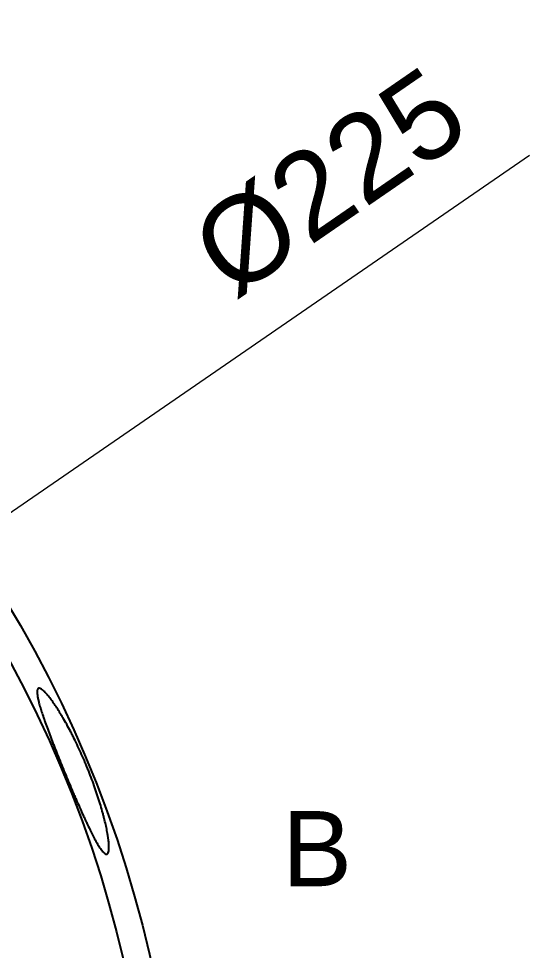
# Model space of a CAD drawing. Header units: millimetres. Extents: x -5 to 579, y 15 to 400.
# Drawn here: x 531.3 to 578.9, y 172.1 to 258.8 of the extents above; entities that cross this region are included whole.
import ezdxf

# ---------------------------------------------------------------- set-up
doc = ezdxf.new("R2010")
doc.units = ezdxf.units.MM
doc.layers.add('1', color=7, linetype='Continuous', true_color=0xffffff)
doc.styles.add('Arial', font='Arial')
doc.dimstyles.get("Standard").update_dxf_attribs({"dimtxt": 0.18, "dimasz": 0.18, "dimexe": 0.18, "dimexo": 0.0625, "dimgap": 0.09, "dimtad": 0, "dimtih": 1, "dimtoh": 1, "dimdec": 4, "dimzin": 0, "dimdsep": 46, "dimtxsty": 'Standard', "dimcen": 0.09, "dimadec": 0, "dimazin": 0, "dimtfac": 1, "dimtdec": 4, "dimtofl": 0, "dimtmove": 0, "dimatfit": 3, "dimfxl": 1, "dimtolj": 1, "dimtzin": 0, "dimarcsym": 0})

# ---------------------------------------------------------------- blocks, each defined once
blk = doc.blocks.new('_U1')
at = {"layer": '1', "color": 18, "linetype": 'Continuous', "lineweight": 13}
for p, q in [((341.196, 82.543), (578.862, 246.13)), ((433.866, 146.328), (341.196, 82.543))]:
    blk.add_line(p, q, dxfattribs=at)
at = {"layer": '1', "color": 18}
for points in [[(429.491, 142.103), (428.357, 143.75), (433.866, 146.328)], [(345.572, 86.769), (346.706, 85.121), (341.196, 82.543)]]:
    blk.add_solid(points, dxfattribs=at)
at = {"layer": 'Defpoints', "color": 0}
for p in [(433.866, 146.328), (341.196, 82.543)]:
    blk.add_point(p, dxfattribs=at)
at = {"layer": '1', "color": 18, "insert": (546.659, 239.27), "char_height": 8, "attachment_point": 1, "rotation": 34.53978, "style": 'Arial'}
blk.add_mtext('\\A1;%%c225', dxfattribs=at)

msp = doc.modelspace()

# ---------------------------------------------------------------- linework, layer by layer
at = {"layer": '1'}
for radius in [112.5, 110.013]:
    msp.add_circle((433.866, 146.328), radius, dxfattribs=at)
msp.add_open_spline([(537.344, 184.577), (537.244, 184.797), (537.041, 185.247), (536.832, 185.72), (536.673, 186.084), (536.62, 186.206), (536.54, 186.392), (536.513, 186.455), (536.459, 186.58), (536.432, 186.643), (536.297, 186.958), (536.189, 187.211), (535.974, 187.721), (535.866, 187.977), (535.651, 188.494), (535.544, 188.754), (535.329, 189.277), (535.224, 189.535), (535.018, 190.046), (534.916, 190.299), (534.718, 190.798), (534.621, 191.045), (534.502, 191.35), (534.478, 191.411), (534.431, 191.532), (534.362, 191.713), (534.294, 191.889), (534.162, 192.237), (533.994, 192.687), (533.84, 193.11), (533.75, 193.367), (533.723, 193.443), (533.697, 193.518), (533.679, 193.568), (533.671, 193.593), (533.628, 193.717), (533.595, 193.814), (533.5, 194.096), (533.442, 194.274), (533.337, 194.612), (533.29, 194.772), (533.226, 194.998), (533.207, 195.071), (533.179, 195.176), (533.17, 195.211), (533.153, 195.279), (533.145, 195.313), (533.106, 195.476), (533.081, 195.595), (533.043, 195.812), (533.016, 196.007), (533.013, 196.158), (533.019, 196.239), (533.021, 196.255), (533.024, 196.285), (533.031, 196.327), (533.041, 196.362), (533.066, 196.425), (533.111, 196.485), (533.178, 196.5), (533.238, 196.495), (533.259, 196.49), (533.293, 196.478), (533.305, 196.474), (533.329, 196.463), (533.341, 196.457), (533.405, 196.424), (533.461, 196.386), (533.583, 196.288), (533.649, 196.228), (533.79, 196.085), (533.866, 196.003), (533.966, 195.886), (533.987, 195.862), (534.028, 195.813), (534.049, 195.787), (534.113, 195.708), (534.157, 195.653), (534.29, 195.481), (534.475, 195.231), (534.673, 194.942), (534.878, 194.632), (534.983, 194.467), (535.106, 194.27), (535.119, 194.248), (535.147, 194.203), (535.161, 194.181), (535.202, 194.113), (535.285, 193.976), (535.369, 193.835), (535.537, 193.547), (535.651, 193.347), (535.881, 192.933), (535.996, 192.718), (536.172, 192.384), (536.231, 192.27), (536.319, 192.097), (536.349, 192.039), (536.408, 191.921), (536.438, 191.862), (536.585, 191.565), (536.819, 191.083), (537.047, 190.586), (537.273, 190.081), (537.384, 189.824), (537.508, 189.531), (537.522, 189.498), (537.549, 189.433), (537.59, 189.335), (537.685, 189.107), (537.763, 188.912), (537.919, 188.522), (538.119, 188.005), (538.305, 187.491), (538.418, 187.171), (538.44, 187.107), (538.484, 186.98), (538.549, 186.789), (538.612, 186.602), (538.733, 186.231), (538.81, 185.99), (538.954, 185.516), (539.021, 185.285), (539.1, 185.003), (539.115, 184.946), (539.146, 184.835), (539.161, 184.779), (539.204, 184.614), (539.232, 184.507), (539.312, 184.19), (539.361, 183.988), (539.448, 183.601), (539.486, 183.415), (539.537, 183.15), (539.553, 183.064), (539.575, 182.938), (539.583, 182.896), (539.596, 182.814), (539.603, 182.774), (539.633, 182.577), (539.653, 182.43), (539.684, 182.157), (539.705, 181.906), (539.708, 181.696), (539.705, 181.579), (539.704, 181.556), (539.701, 181.512), (539.697, 181.449), (539.69, 181.392), (539.673, 181.287), (539.641, 181.171), (539.594, 181.102), (539.552, 181.068), (539.537, 181.06), (539.512, 181.052), (539.504, 181.05), (539.487, 181.048), (539.478, 181.048), (539.433, 181.05), (539.393, 181.064), (539.305, 181.117), (539.258, 181.155), (539.156, 181.256), (539.101, 181.319), (539.028, 181.412), (539.005, 181.442), (538.982, 181.473), (538.967, 181.494), (538.959, 181.504), (538.92, 181.559), (538.888, 181.606), (538.789, 181.754), (538.652, 181.973), (538.501, 182.237), (538.345, 182.523), (538.263, 182.677), (538.157, 182.884), (538.135, 182.926), (538.092, 183.011), (538.026, 183.141), (537.959, 183.276), (537.824, 183.552), (537.732, 183.744), (537.589, 184.047), (537.541, 184.15), (537.443, 184.36), (537.394, 184.468), (537.344, 184.577)], degree=3, knots=[0, 0, 0, 0, 0.015625, 0.03125, 0.03125, 0.039063, 0.039063, 0.042969, 0.042969, 0.046875, 0.046875, 0.0625, 0.0625, 0.078125, 0.078125, 0.09375, 0.09375, 0.109375, 0.109375, 0.125, 0.125, 0.140625, 0.140625, 0.144531, 0.144531, 0.148438, 0.15625, 0.15625, 0.171875, 0.1875, 0.1875, 0.191406, 0.193359, 0.193359, 0.195313, 0.195313, 0.203125, 0.203125, 0.21875, 0.21875, 0.234375, 0.234375, 0.242188, 0.242188, 0.246094, 0.246094, 0.25, 0.25, 0.265625, 0.265625, 0.28125, 0.296875, 0.296875, 0.300781, 0.300781, 0.304688, 0.3125, 0.3125, 0.328125, 0.34375, 0.34375, 0.351563, 0.351563, 0.355469, 0.355469, 0.359375, 0.359375, 0.375, 0.375, 0.390625, 0.390625, 0.40625, 0.40625, 0.410156, 0.410156, 0.414063, 0.414063, 0.421875, 0.421875, 0.4375, 0.453125, 0.453125, 0.46875, 0.46875, 0.470703, 0.470703, 0.472656, 0.472656, 0.476563, 0.484375, 0.484375, 0.5, 0.5, 0.515625, 0.515625, 0.523438, 0.523438, 0.527344, 0.527344, 0.53125, 0.53125, 0.546875, 0.5625, 0.5625, 0.578125, 0.578125, 0.580078, 0.580078, 0.582031, 0.585938, 0.59375, 0.59375, 0.609375, 0.625, 0.625, 0.628906, 0.628906, 0.632813, 0.640625, 0.640625, 0.65625, 0.65625, 0.671875, 0.671875, 0.675781, 0.675781, 0.679688, 0.679688, 0.6875, 0.6875, 0.703125, 0.703125, 0.71875, 0.71875, 0.726563, 0.726563, 0.730469, 0.730469, 0.734375, 0.734375, 0.75, 0.75, 0.765625, 0.78125, 0.78125, 0.785156, 0.785156, 0.789063, 0.796875, 0.796875, 0.8125, 0.828125, 0.828125, 0.835938, 0.835938, 0.839844, 0.839844, 0.84375, 0.84375, 0.859375, 0.859375, 0.875, 0.875, 0.890625, 0.890625, 0.894531, 0.896484, 0.896484, 0.898437, 0.898437, 0.90625, 0.90625, 0.921875, 0.9375, 0.9375, 0.953125, 0.953125, 0.957031, 0.957031, 0.960937, 0.96875, 0.96875, 0.984375, 0.984375, 0.992187, 0.992187, 1, 1, 1, 1], dxfattribs=at)

# ---------------------------------------------------------------- texts
at = {"layer": '1', "insert": (555.826, 178.071), "char_height": 7, "attachment_point": 7, "line_spacing_factor": 1.047437, "style": 'Arial'}
msp.add_mtext('\\fArial|b0|i0;\\W1.0000;B', dxfattribs=at)

# ---------------------------------------------------------------- dimensions: what is measured, and where the dimension line sits
at = {"layer": '1'}
dim = msp.add_diameter_dim_2p(p1=(341.196, 82.543), p2=(526.536, 210.113), dimstyle='Standard', override={"dimtxt": 8, "dimasz": 6, "dimexe": 2, "dimexo": 0, "dimgap": 4, "dimtad": 1, "dimtih": 0, "dimtoh": 0, "dimdec": 1, "dimlfac": 1, "dimzin": 8, "dimdsep": 44, "dimlunit": 2, "dimpost": '%%c<>', "dimtxsty": 'Arial', "dimsah": 1, "dimse1": 0, "dimse2": 0, "dimsd1": 0, "dimsd2": 0, "dimclrd": 18, "dimclre": 18, "dimclrt": 18, "dimtol": 0, "dimtm": -0.1, "dimtfac": 0.3125, "dimtdec": 2, "dimtofl": 1, "dimtmove": 0, "dimatfit": 2, "dimtzin": 8, "dimlwd": 13, "dimlwe": 13}, dxfattribs=at)
dim.commit()
dim.dimension.update_dxf_attribs({"geometry": '_U1', "text_midpoint": (564.687, 236.373), "dimtype": 163})

doc.saveas('drawing.dxf')
